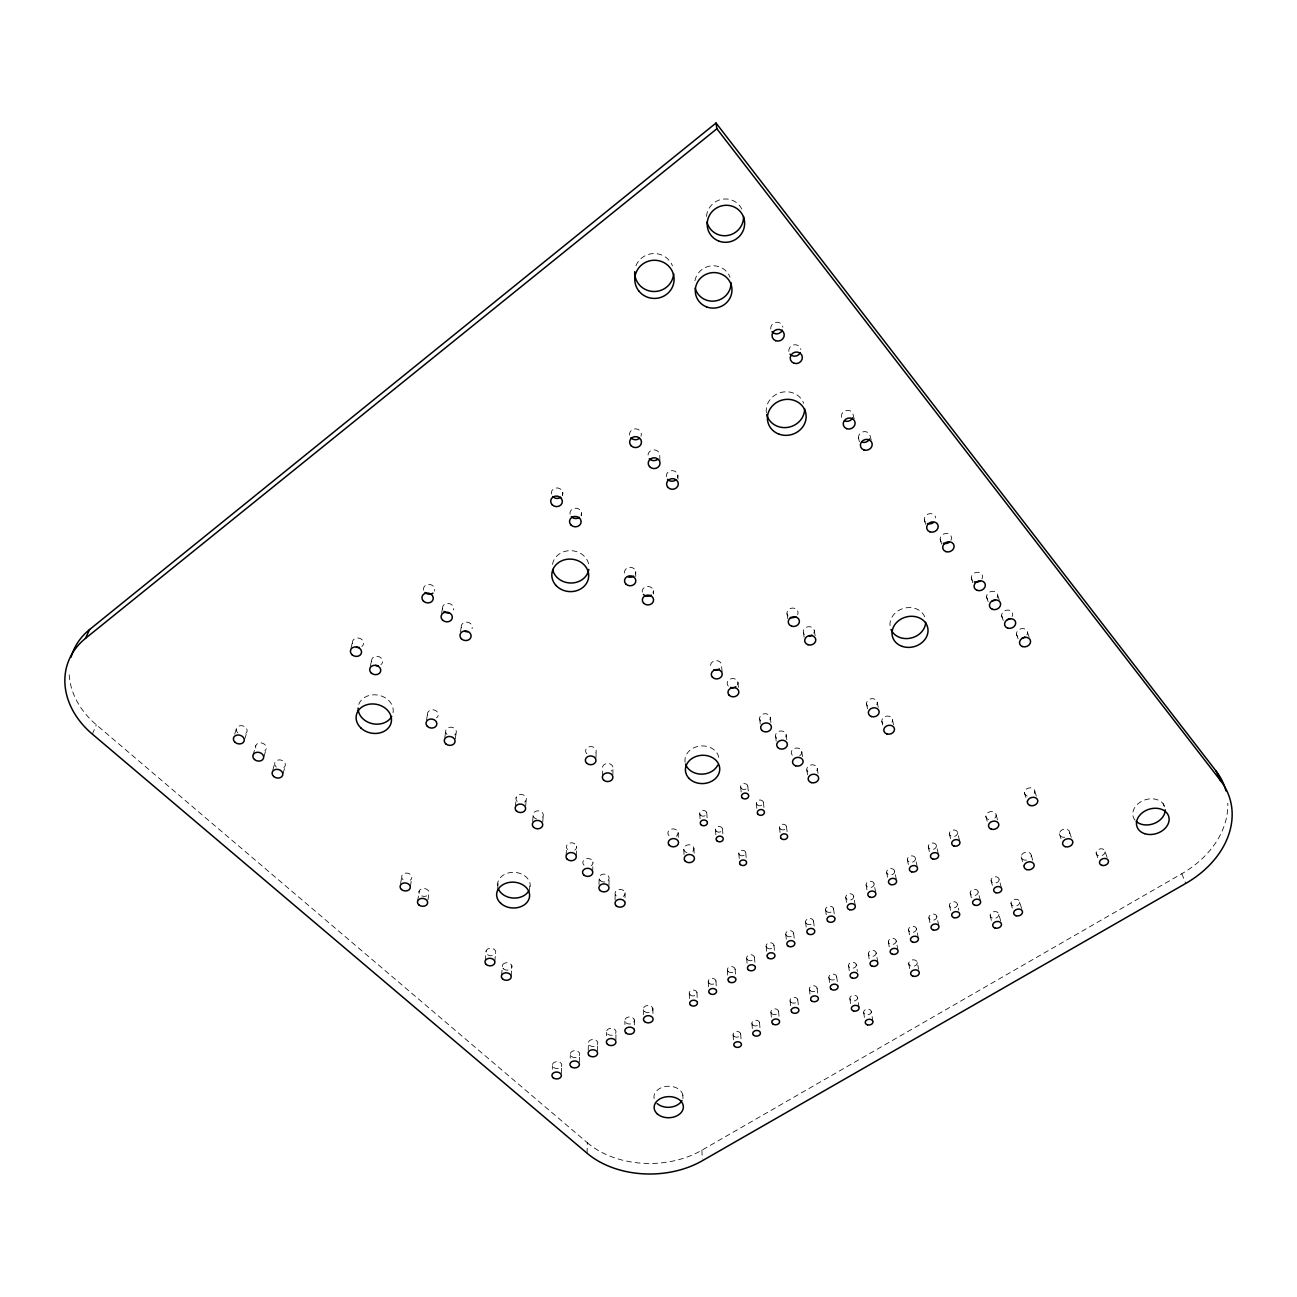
<?xml version="1.0" encoding="UTF-8"?>
<svg xmlns="http://www.w3.org/2000/svg" width="1297" height="1297" viewBox="0 0 1297 1297"><rect width="100%" height="100%" fill="white"/><g stroke="black" fill="none" stroke-linecap="round" stroke-linejoin="round"><path stroke-width="0.75" stroke-dasharray="5 3.75" d="M615.086 899.923L615.118 894.006M615.897 1039.74L615.945 1031.196M612.881 774.633L612.946 767.111M606.526 1035.8L606.558 1032.38M608.99 885.267L609.071 877.404M599.003 884.619L599.101 878.718M597.577 1050.992L597.722 1042.415M602.44 776.06L602.554 768.521A5.269 4.345 0.7 0 1 605.975 763.706A5.269 4.345 0.7 0 1 612.33 765.684A5.269 4.345 0.7 0 1 611.114 771.164M588.222 1050.457L588.384 1043.582M592.697 871.697L592.924 861.921M587.087 1153.228L587.314 1142.722L96.351 724.828A82.278 65.45 19.1 0 1 69.114 671.57M595.972 757.756L596.134 750.266M579.402 1062.13L579.646 1053.537M570.226 1058.141L570.356 1054.704M576.225 855.971L576.565 846.26M561.39 1073.186L561.731 1064.561M566.157 855.372L566.481 847.606M581.251 515.849L581.396 512.542M552.311 1069.166L552.473 1065.712M562.59 495.616L562.785 492.357M542.795 822.006L543.248 814.321M529.435 891.023L529.97 883.144M532.662 821.471L533.067 815.7M525.723 805.696L526.29 798.06M511.131 975.944L511.893 965.843M515.428 806.799L516.222 797.266M501.615 975.247L502.442 965.146M494.838 961.385L495.535 953.327A4.945 3.778 3.9 0 0 489.877 948.269A4.945 3.778 3.9 0 0 487.169 954.397A4.945 3.778 3.9 0 0 495.535 953.327M497.659 888.607L498.372 880.744M485.224 960.737L486.18 950.685M455.344 738.804L456.09 733.227M427.994 899.778L428.821 893.844A5.075 3.956 6.6 0 0 422.871 888.526A5.075 3.956 6.6 0 0 420.26 894.962A5.075 3.956 6.6 0 0 428.821 893.844M444.806 737.49L445.876 730.065M460.467 632.271L461.473 625.219M417.699 900.945L419.142 891.055M410.419 886.402L411.619 878.523M426.535 720.094L427.718 712.718M400.611 883.565L401.875 875.702M441.596 613.497L442.731 606.51M370.261 666.528L371.817 659.33M351.001 648.192L352.687 641.058M283.184 773.369L285.194 765.797M272.775 770.272L274.834 762.717M264.069 756.378L266.193 748.872M253.012 755.13L255.768 745.743M244.711 739.193L246.965 731.735M234.692 734.151L236.443 728.557M92.363 734.134L96.351 724.828M587.314 1142.722A82.911 59.954 -1.3 0 0 701.904 1150.196L1181.81 873.724A92.654 70.913 -17.6 0 0 1227.789 803.281M1163.069 803.605L1164.366 806.766M1181.81 873.724L1185.734 883.435M1105.109 851.756A4.572 3.486 -16 0 1 1098.446 855.68A4.572 3.486 -16 0 1 1098.3 849.567A4.572 3.486 -16 0 1 1105.109 851.756L1107.379 858.192M1027.5 632.563L1029.364 637.832M1096.127 852.923L1098.916 860.981M1016.491 634.087L1019.507 642.874M997.717 595.372L999.468 600.543M1001.641 615.637L1003.975 622.609M1069.668 832.528L1071.581 838.284M986.579 596.928L988.833 603.835M1059.422 833.874L1061.919 841.558M971.323 577.992L973.496 584.817M1034.828 791.381L1036.611 797.055M1024.435 792.759L1027.337 802.227M940.179 539.325L942.189 546.005M1031.31 855.485L1033.044 861.289M924.275 519.594L926.204 526.193M1021.161 856.814L1023.982 866.493M996.145 815.035L997.766 820.774M1019.766 902.096A4.442 3.388 -12.9 0 1 1013.33 905.89A4.442 3.388 -12.9 0 1 1013.006 900.005A4.442 3.388 -12.9 0 1 1019.766 902.096L1022.068 910.299M1010.963 903.231L1013.216 911.434M985.85 816.397L987.422 822.136M999.144 879.447A4.086 3.145 -12.7 0 1 993.259 882.949A4.086 3.145 -12.7 0 1 992.918 877.485A4.086 3.145 -12.7 0 1 999.144 879.447L1001.268 887.261M991.07 880.485L993.129 888.299M998.901 914.417A4.426 3.356 -12.1 0 1 992.529 918.163A4.426 3.356 -12.1 0 1 992.156 912.326A4.426 3.356 -12.1 0 1 998.901 914.417L1000.636 921M871.195 440.056L870.174 436.149A5.95 5.366 -20.3 0 0 862.294 432.047A5.95 5.366 -20.3 0 0 859.522 440.429M990.146 915.536L992.27 923.772M978.197 891.963A4.053 3.113 -11.9 0 1 972.361 895.433A4.053 3.113 -11.9 0 1 971.972 890.034A4.053 3.113 -11.9 0 1 978.197 891.963L980.175 899.81M957.591 832.755A4.15 3.259 -12.3 0 1 951.658 836.387A4.15 3.259 -12.3 0 1 951.204 830.729A4.15 3.259 -12.3 0 1 957.591 832.755L959.504 840.44M854.172 418.818L853.215 414.975A5.982 5.447 -20.5 0 0 846.746 410.387A5.982 5.447 -20.5 0 0 841.429 416.71L842.32 420.552M858.468 437.867L859.425 441.774M970.156 893.001L972.572 902.809M949.372 833.841L951.236 841.526M957.429 904.366A4.037 3.097 -11.1 0 1 951.641 907.819A4.037 3.097 -11.1 0 1 951.204 902.453A4.037 3.097 -11.1 0 1 957.429 904.366L958.823 910.283M936.434 845.725A4.134 3.243 -11.4 0 1 930.549 849.324A4.134 3.243 -11.4 0 1 930.062 843.715A4.134 3.243 -11.4 0 1 936.434 845.725L938.217 853.442M949.436 905.403L951.69 915.26M928.263 846.795L929.998 854.528M936.839 916.671A4.021 3.064 -10.4 0 1 931.116 920.076A4.021 3.064 -10.4 0 1 930.63 914.774A4.021 3.064 -10.4 0 1 936.839 916.671L938.574 924.583M892.482 719.835L894.087 727.179M928.895 917.692L930.581 925.604M915.487 858.565A4.102 3.21 -10.5 0 1 909.651 862.132A4.102 3.21 -10.5 0 1 909.116 856.587A4.102 3.21 -10.5 0 1 915.487 858.565L917.141 866.331M881.847 721.278L882.625 724.958M877.242 702.455L878.393 707.935M907.349 859.635L908.954 867.401M916.444 928.847A3.988 3.048 -9.6 0 1 910.77 932.235A3.988 3.048 -9.6 0 1 910.251 926.982A3.988 3.048 -9.6 0 1 916.444 928.847L918.13 937.131M866.558 703.914L868.017 711.226M917.287 962.569A4.329 3.259 -9.3 0 1 911.126 966.184A4.329 3.259 -9.3 0 1 910.575 960.558A4.329 3.259 -9.3 0 1 917.287 962.569L918.616 969.248M908.532 929.868L910.494 939.806M894.719 871.292A4.086 3.194 -9.7 0 1 888.931 874.827A4.086 3.194 -9.7 0 1 888.364 869.33A4.086 3.194 -9.7 0 1 894.719 871.292L896.243 879.09M908.711 963.655L910.008 970.351M886.629 872.346L888.105 880.16M896.211 940.925A3.972 3.032 -8.9 0 1 890.585 944.297A3.972 3.032 -8.9 0 1 890.034 939.077A3.972 3.032 -8.9 0 1 896.211 940.925L897.783 949.242M888.348 941.946L889.855 950.263M874.129 883.906A4.053 3.161 -8.9 0 1 868.406 887.407A4.053 3.161 -8.9 0 1 867.79 881.96A4.053 3.161 -8.9 0 1 874.129 883.906L875.54 891.736M866.088 884.959L867.109 890.828M876.172 952.906A3.956 2.999 -8.2 0 1 870.595 956.229A3.956 2.999 -8.2 0 1 870.011 951.074A3.956 2.999 -8.2 0 1 876.172 952.906L877.615 961.255M814.289 630.682L815.473 637.735M868.342 953.911L869.736 962.261M853.734 896.405A4.037 3.145 -8.1 0 1 848.06 899.875A4.037 3.145 -8.1 0 1 847.411 894.476A4.037 3.145 -8.1 0 1 853.734 896.405L855.339 906.246M871.292 1011.498A3.859 2.87 -7.5 0 1 865.845 1014.676A3.859 2.87 -7.5 0 1 865.261 1009.747A3.859 2.87 -7.5 0 1 871.292 1011.498L872.946 1021.663M845.741 897.443L846.973 905.322M856.312 964.773A3.923 2.983 -7.5 0 1 850.783 968.081A3.923 2.983 -7.5 0 1 850.151 962.958A3.923 2.983 -7.5 0 1 856.312 964.773L857.366 971.469M863.64 1012.454L864.986 1020.934M803.346 632.206L804.448 639.259M857.544 997.636A3.875 2.902 -7.2 0 1 852.08 1000.846A3.875 2.902 -7.2 0 1 851.464 995.869A3.875 2.902 -7.2 0 1 857.544 997.636L859.117 1007.769M848.514 965.762L849.794 974.144M817.256 768.456L818.099 774.098M849.843 998.609L851.108 1007.056M833.517 908.792L834.976 918.681M787.003 613.692L788.025 620.679M836.614 976.544L838.057 986.628M806.815 769.867L807.626 775.509M825.557 909.829L826.692 917.741M801.789 751.676L802.584 757.286M828.864 977.533L829.788 984.261M813.495 921.065L814.548 929.009M786.144 734.702L787.101 742.111M817.078 988.201L818.164 996.631M805.567 922.086L806.572 930.03M809.377 989.189L810.203 995.934M775.59 736.129L776.255 741.689M786.468 826.594L787.636 836.208M770.288 717.5L770.937 723.013M793.634 933.24L794.802 943.211M779.465 827.535L780.356 835.219M797.736 999.776L798.709 1008.223M785.755 934.262L786.647 942.222M759.669 718.943L760.48 726.304M790.051 1000.749L791.17 1010.898M763.398 802.438L764.419 811.971M773.952 945.302L774.779 953.311M778.54 1011.238L779.221 1018.032M756.346 803.378L756.913 809.101M766.122 946.307L767.094 956.311M770.904 1012.195L771.893 1022.393M737.944 682.417L738.642 689.647M747.785 786.079L748.693 795.547M740.684 787.036L741.203 792.71M745.726 852.583L746.602 862.294M754.449 957.251L755.34 967.303M759.507 1022.603L760.269 1031.115M738.804 853.491L739.614 863.218M746.65 958.256L747.315 966.297M751.92 1023.56L752.633 1032.072M722.056 671.7L721.472 664.534A5.464 4.653 -4.8 0 0 713.95 661.016A5.464 4.653 -4.8 0 0 711.761 668.231M740.652 1033.871L741.3 1042.415M735.107 969.102L735.869 979.186M722.494 828.88L723.061 836.581M733.081 1034.811L733.567 1041.653M727.341 970.107L728.055 980.175M715.522 829.804L716.171 839.451M706.784 812.83L707.384 822.411M715.944 980.856L716.56 990.973M699.748 813.77L700.088 819.526M708.227 981.845L708.697 990.276M677.828 475.091L678.039 479.112M693.895 848.189L694.3 855.955M696.943 992.497L697.429 1002.646M701.904 1150.196L702.309 1158.951M683.795 849.519L684.151 857.301M689.258 993.486L689.55 1000.246M678.104 832.366L678.428 840.099M659.914 460.354L659.687 454.404A5.869 5.383 -1.6 0 0 652.991 449.929A5.869 5.383 -1.6 0 0 648.095 456.106M682.838 1095.041L682.968 1098.51M653.315 590.589L653.396 594.042M652.877 1008.466L653.04 1016.961M643.393 1009.666L643.507 1018.177M635.692 571.474L635.773 578.3M634.33 1019.88L634.395 1030.11M625.024 892.709L625.041 902.566M624.895 1021.079L624.895 1024.484M654.126 1098.591A14.526 10.538 -1.7 0 1 668.847 1086.237A14.526 10.538 -1.7 0 1 682.692 1098.721M1135.037 820.223A16.569 12.662 -18 0 1 1143.743 800.33A16.569 12.662 -18 0 1 1165.111 808.161M358.799 704.352A17.672 14.559 11.3 0 1 379.535 695.435A17.672 14.559 11.3 0 1 393.007 712.945M497.578 885.738A16.375 12.873 3.6 0 1 513.888 872.33A16.375 12.873 3.6 0 1 530.214 886.516M552.522 564.406A18.32 16.18 4.3 0 1 570.291 550.641A18.32 16.18 4.3 0 1 588.708 564.325M685.124 762.409A17.072 14.089 -3.5 0 1 699.634 746.115A17.072 14.089 -3.5 0 1 718.911 757.821M766.365 412.624A19.325 17.801 -16 0 1 781.28 392.391A19.325 17.801 -16 0 1 803.686 403.367M890.034 625.657A18.045 15.305 -15.2 0 1 904.139 608.228A18.045 15.305 -15.2 0 1 924.712 616.788M706.508 216.486A18.709 18.239 -33.9 0 1 741.803 209.093M694.933 280.768A18.239 17.607 -17.1 0 1 730 277.25M635.968 265.82A19.487 18.969 -2.6 0 1 672.446 265.869M1064.707 837.262A5.204 4.021 -15.5 0 1 1059.681 832.447A5.204 4.021 -15.5 0 1 1067.723 829.658A5.204 4.021 -15.5 0 1 1067.236 836.37M1027.224 796.034A5.269 4.15 -15.4 0 1 1025.019 790.57A5.269 4.15 -15.4 0 1 1032.055 788.106A5.269 4.15 -15.4 0 1 1034.228 793.569M1026.446 860.138A5.139 3.972 -14 0 1 1021.404 855.404A5.139 3.972 -14 0 1 1029.332 852.664A5.139 3.972 -14 0 1 1028.959 859.263M988.671 819.623A5.204 4.102 -13.7 0 1 986.887 813.592A5.204 4.102 -13.7 0 1 994.767 812.554A5.204 4.102 -13.7 0 1 993.81 818.942M616.188 895.87A5.026 3.956 -0.1 0 1 616.886 890.293A5.026 3.956 -0.1 0 1 623.954 890.844A5.026 3.956 -0.1 0 1 623.257 896.405M567.616 849.535A5.123 4.102 1.8 0 1 568.216 843.763A5.123 4.102 1.8 0 1 575.43 844.315A5.123 4.102 1.8 0 1 574.83 850.086M584.007 865.164A5.091 4.053 1.1 0 1 584.639 859.457A5.091 4.053 1.1 0 1 591.805 860.008A5.091 4.053 1.1 0 1 591.173 865.715M237.935 732.983A5.496 4.394 15.3 0 1 237.805 726.677A5.496 4.394 15.3 0 1 245.49 727.309A5.496 4.394 15.3 0 1 245.603 733.616M447.027 734.475A5.383 4.442 7.9 0 1 447.368 728.184A5.383 4.442 7.9 0 1 454.955 728.801A5.383 4.442 7.9 0 1 454.599 735.091M371.753 661.746A5.561 4.653 12.5 0 1 374.898 656.558A5.561 4.653 12.5 0 1 381.707 658.698A5.561 4.653 12.5 0 1 380.913 664.631M276.245 767.03A5.399 4.313 13.4 0 1 276.212 760.869A5.399 4.313 13.4 0 1 283.784 761.485A5.399 4.313 13.4 0 1 283.816 767.629M352.638 643.507A5.61 4.702 13.7 0 1 355.783 638.237A5.61 4.702 13.7 0 1 362.657 640.41A5.61 4.702 13.7 0 1 361.879 646.425M403.027 879.658A5.107 3.988 7.3 0 1 403.27 874A5.107 3.988 7.3 0 1 410.468 874.551A5.107 3.988 7.3 0 1 410.225 880.209M427.605 715.052A5.431 4.491 9 0 1 430.799 710.043A5.431 4.491 9 0 1 437.429 712.102A5.431 4.491 9 0 1 436.538 717.825M536.455 818.942A5.188 4.199 3.3 0 1 533.634 812.879A5.188 4.199 3.3 0 1 541.433 811.825A5.188 4.199 3.3 0 1 541.546 818.261M517.227 801.449A5.22 4.248 4.1 0 1 517.73 795.466A5.22 4.248 4.1 0 1 525.09 796.05A5.22 4.248 4.1 0 1 524.588 802.032M255.801 748.029A5.447 4.345 14.3 0 1 258.654 743.132A5.447 4.345 14.3 0 1 265.366 745.143A5.447 4.345 14.3 0 1 264.831 750.736M807.804 771.893A5.269 4.296 -8.2 0 1 808.258 766.332A5.269 4.296 -8.2 0 1 814.97 765.425A5.269 4.296 -8.2 0 1 816.834 770.677M792.305 755.162A5.301 4.361 -7.7 0 1 793.407 749.001A5.301 4.361 -7.7 0 1 800.8 749.617A5.301 4.361 -7.7 0 1 799.665 755.778M760.707 721.067A5.35 4.475 -6.7 0 1 761.063 715.279A5.35 4.475 -6.7 0 1 767.889 714.355A5.35 4.475 -6.7 0 1 769.883 719.803M776.595 738.22A5.318 4.426 -7.2 0 1 777 732.513A5.318 4.426 -7.2 0 1 783.777 731.589A5.318 4.426 -7.2 0 1 785.739 736.988M423.633 590.103A5.674 4.896 12.1 0 1 429.372 584.396A5.674 4.896 12.1 0 1 434.527 591.075M642.242 592.145A5.61 4.912 -1 0 1 648.37 586.471A5.61 4.912 -1 0 1 653.007 593.118M570.048 514.196A5.772 5.188 4.9 0 1 576.208 508.197A5.772 5.188 4.9 0 1 581.137 515.217M461.327 627.683A5.577 4.783 9.2 0 1 467.05 622.122A5.577 4.783 9.2 0 1 472.059 628.623M686.956 852.68A5.107 4.086 -2.7 0 1 685.043 846.195A5.107 4.086 -2.7 0 1 693.344 846.844A5.107 4.086 -2.7 0 1 689.582 852.875M551.371 494.027A5.82 5.253 6.8 0 1 557.532 487.948A5.82 5.253 6.8 0 1 562.541 495.065M586.844 753.768A5.301 4.394 1.5 0 1 586.86 748.11A5.301 4.394 1.5 0 1 593.572 747.202A5.301 4.394 1.5 0 1 595.89 752.536M624.554 573.063A5.642 4.977 0.2 0 1 630.699 567.308A5.642 4.977 0.2 0 1 635.4 574.036M669.009 835.673A5.139 4.134 -2.1 0 1 669.836 829.853A5.139 4.134 -2.1 0 1 677.05 830.42A5.139 4.134 -2.1 0 1 676.223 836.241M728.282 686.064A5.431 4.604 -5.5 0 1 728.59 680.147A5.431 4.604 -5.5 0 1 735.496 679.19A5.431 4.604 -5.5 0 1 737.571 684.784M442.601 609.023A5.626 4.848 10.6 0 1 448.34 603.397A5.626 4.848 10.6 0 1 453.415 609.979M1017.351 636.324A5.61 4.637 -19.2 0 1 1018.275 630.212A5.61 4.637 -19.2 0 1 1025.36 629.223A5.61 4.637 -19.2 0 1 1026.884 634.995M1002.516 617.907A5.642 4.702 -19.3 0 1 1003.408 611.714A5.642 4.702 -19.3 0 1 1010.525 610.725A5.642 4.702 -19.3 0 1 1012.098 616.561M972.231 580.326A5.707 4.831 -19.5 0 1 973.074 573.955A5.707 4.831 -19.5 0 1 980.289 572.95A5.707 4.831 -19.5 0 1 981.926 578.948M987.471 599.23A5.674 4.766 -19.4 0 1 988.346 592.956A5.674 4.766 -19.4 0 1 995.512 591.967A5.674 4.766 -19.4 0 1 997.117 597.885M629.629 435.16A5.901 5.464 0.4 0 1 636.065 428.853A5.901 5.464 0.4 0 1 640.977 436.246M788.819 351.406A6.096 5.691 -21 0 1 794.153 344.807A6.096 5.691 -21 0 1 800.849 349.606M666.318 476.777A5.82 5.301 -3.2 0 1 672.721 470.649A5.82 5.301 -3.2 0 1 677.488 477.831M882.787 723.386A5.366 4.426 -12 0 1 883.403 717.63A5.366 4.426 -12 0 1 890.245 716.69A5.366 4.426 -12 0 1 891.996 722.137M770.775 329A6.145 5.788 -21.3 0 1 776.109 322.305A6.145 5.788 -21.3 0 1 782.869 327.168M788.057 615.962A5.561 4.815 -9.7 0 1 788.495 609.752A5.561 4.815 -9.7 0 1 795.596 608.763A5.561 4.815 -9.7 0 1 797.606 614.632M867.515 706.054A5.399 4.491 -11.7 0 1 868.098 700.234A5.399 4.491 -11.7 0 1 874.972 699.294A5.399 4.491 -11.7 0 1 876.772 704.79M941.119 541.708A5.772 4.977 -19.7 0 1 941.914 535.191A5.772 4.977 -19.7 0 1 949.209 534.153A5.772 4.977 -19.7 0 1 950.944 540.314M925.247 522.01A5.804 5.058 -19.8 0 1 928.117 514.066A5.804 5.058 -19.8 0 1 935.704 517.957M804.367 634.46A5.528 4.75 -10.2 0 1 804.837 628.332A5.528 4.75 -10.2 0 1 811.89 627.343A5.528 4.75 -10.2 0 1 813.851 633.147M700.461 815.132A3.551 2.87 -3.4 0 0 706.557 814.321A3.551 2.87 -3.4 0 0 702.779 810.463A3.551 2.87 -3.4 0 0 700.461 815.132M716.22 831.15A3.534 2.837 -3.9 0 0 722.267 830.339A3.534 2.837 -3.9 0 0 718.538 826.546A3.534 2.837 -3.9 0 0 716.22 831.15M741.381 788.414A3.583 2.934 -5.2 0 0 747.542 787.587A3.583 2.934 -5.2 0 0 743.781 783.647A3.583 2.934 -5.2 0 0 741.381 788.414M757.026 804.74A3.567 2.886 -5.7 0 0 763.139 803.929A3.567 2.886 -5.7 0 0 759.442 800.038A3.567 2.886 -5.7 0 0 757.026 804.74M690.036 994.864A3.875 2.934 -2.5 0 0 696.7 994.021A3.875 2.934 -2.5 0 0 692.549 990.097A3.875 2.934 -2.5 0 0 690.036 994.864M709.005 983.223A3.891 2.967 -3.1 0 0 715.685 982.38A3.891 2.967 -3.1 0 0 711.55 978.424A3.891 2.967 -3.1 0 0 709.005 983.223M728.12 971.502A3.923 2.983 -3.8 0 0 734.848 970.642A3.923 2.983 -3.8 0 0 730.73 966.654A3.923 2.983 -3.8 0 0 728.12 971.502M747.412 959.667A3.94 3.016 -4.4 0 0 754.157 958.807A3.94 3.016 -4.4 0 0 750.055 954.77A3.94 3.016 -4.4 0 0 747.412 959.667M766.867 947.734A3.956 3.032 -5.1 0 0 773.661 946.875A3.956 3.032 -5.1 0 0 769.575 942.806A3.956 3.032 -5.1 0 0 766.867 947.734M786.501 935.688A3.972 3.064 -5.8 0 0 793.326 934.829A3.972 3.064 -5.8 0 0 789.257 930.711A3.972 3.064 -5.8 0 0 786.501 935.688M806.312 923.545A3.988 3.08 -6.5 0 0 813.17 922.67A3.988 3.08 -6.5 0 0 809.101 918.519A3.988 3.08 -6.5 0 0 806.312 923.545M826.302 911.288A4.021 3.113 -7.3 0 0 833.193 910.397A4.021 3.113 -7.3 0 0 829.14 906.214A4.021 3.113 -7.3 0 0 826.302 911.288M829.561 978.927A3.907 2.951 -6.8 0 0 836.289 978.068A3.907 2.951 -6.8 0 0 832.35 974.112A3.907 2.951 -6.8 0 0 829.561 978.927M810.09 990.568A3.891 2.934 -6.1 0 0 816.77 989.724A3.891 2.934 -6.1 0 0 812.814 985.785A3.891 2.934 -6.1 0 0 810.09 990.568M790.781 1002.111A3.875 2.902 -5.5 0 0 797.428 1001.268A3.875 2.902 -5.5 0 0 793.456 997.377A3.875 2.902 -5.5 0 0 790.781 1002.111M771.634 1013.557A3.859 2.886 -4.9 0 0 778.249 1012.73A3.859 2.886 -4.9 0 0 774.277 1008.871A3.859 2.886 -4.9 0 0 771.634 1013.557M752.649 1024.906A3.826 2.853 -4.3 0 0 759.231 1024.079A3.826 2.853 -4.3 0 0 755.243 1020.253A3.826 2.853 -4.3 0 0 752.649 1024.906M733.843 1036.157A3.81 2.837 -3.7 0 0 740.392 1035.33A3.81 2.837 -3.7 0 0 736.388 1031.537A3.81 2.837 -3.7 0 0 733.843 1036.157M571.377 1056.325A4.718 3.486 0.9 0 0 579.435 1055.32A4.718 3.486 0.9 0 0 574.166 1050.683A4.718 3.486 0.9 0 0 571.377 1056.325M644.398 1011.368A4.799 3.615 -1.2 0 0 652.602 1010.331A4.799 3.615 -1.2 0 0 647.398 1005.499A4.799 3.615 -1.2 0 0 644.398 1011.368M553.511 1067.334A4.702 3.453 1.3 0 0 561.536 1066.345A4.702 3.453 1.3 0 0 556.251 1061.724A4.702 3.453 1.3 0 0 553.511 1067.334M625.9 1022.749A4.783 3.583 -0.6 0 0 634.087 1021.728A4.783 3.583 -0.6 0 0 628.85 1016.945A4.783 3.583 -0.6 0 0 625.9 1022.749M607.58 1034.033A4.766 3.551 -0.1 0 0 615.718 1033.012A4.766 3.551 -0.1 0 0 610.465 1028.278A4.766 3.551 -0.1 0 0 607.58 1034.033M589.405 1045.236A4.75 3.518 0.4 0 0 597.495 1044.215A4.75 3.518 0.4 0 0 592.243 1039.529A4.75 3.518 0.4 0 0 589.405 1045.236M600.187 880.598A5.058 4.004 0.5 0 0 608.828 879.463A5.058 4.004 0.5 0 0 603.251 874.113A5.058 4.004 0.5 0 0 600.187 880.598M503.398 968.827A4.912 3.729 3.3 0 0 511.731 967.757A4.912 3.729 3.3 0 0 506.122 962.763A4.912 3.729 3.3 0 0 503.398 968.827M780.129 828.864A3.534 2.837 -6.4 0 0 786.193 828.07A3.534 2.837 -6.4 0 0 782.561 824.26A3.534 2.837 -6.4 0 0 780.129 828.864M739.485 854.804A3.502 2.789 -4.7 0 0 745.483 854.026A3.502 2.789 -4.7 0 0 741.819 850.281A3.502 2.789 -4.7 0 0 739.485 854.804"/><path stroke-width="1.5" d="M1216.229 771.245L1220.542 780.599A93.319 71.157 -17.5 0 1 1185.734 883.435L702.39 1160.702A83.446 60.084 -1.3 0 1 587.087 1153.228L92.363 734.134A82.911 65.742 18.9 0 1 85.456 638.4L89.623 629.515L716.025 123.02L1216.229 771.245A92.654 70.913 -17.6 0 1 1225.973 790.894M85.456 638.4L716.868 128.776L716.025 123.02M716.868 128.776L1220.542 780.599M71.059 657.239A82.278 65.45 19.1 0 1 89.623 629.515M681.963 1100.472A14.526 10.538 -1.7 0 1 657.141 1103.536M1165.257 809.798A16.569 12.662 -18 0 1 1154.298 823.433A16.569 12.662 -18 0 1 1136.204 821.439M391.71 716.463A17.672 14.559 11.3 0 1 371.85 723.548A17.672 14.559 11.3 0 1 358.102 708.097M528.56 891.282A16.375 12.873 3.6 0 1 512.818 898.027A16.375 12.873 3.6 0 1 498.405 888.996M588.806 569.415A18.32 16.18 4.3 0 1 571.069 583.018A18.32 16.18 4.3 0 1 552.668 569.496M717.792 765.084A17.072 14.089 -3.5 0 1 701.012 774.147A17.072 14.089 -3.5 0 1 685.578 764.16M804.643 408.798A19.325 17.801 -16 0 1 787.636 427.394A19.325 17.801 -16 0 1 766.705 414.408M925.701 622.268A18.045 15.305 -15.2 0 1 910.624 638.14A18.045 15.305 -15.2 0 1 891.007 629.515M743.586 216.486A18.709 18.239 -33.9 0 1 706.995 222.144M731.022 282.6A18.239 17.607 -17.1 0 1 695.192 288.08M673.646 273.635A19.487 18.969 -2.6 0 1 653.121 291.485A19.487 18.969 -2.6 0 1 634.719 271.657M378.4 665.62A5.561 4.653 12.5 0 1 375.563 665.377M359.366 647.446A5.61 4.702 13.7 0 1 356.497 647.187M432.971 593.134A5.674 4.896 12.1 0 1 424.994 592.437M651.289 595.177A5.61 4.912 -1 0 1 643.425 594.464M579.435 517.39A5.772 5.188 4.9 0 1 571.312 516.644M467.925 631.655A5.577 4.783 9.2 0 1 465.056 631.412M560.839 497.27A5.82 5.253 6.8 0 1 552.668 496.508M633.682 576.127A5.642 4.977 0.2 0 1 628.137 576.922M735.869 686.713A5.431 4.604 -5.5 0 1 730.503 687.459M719.397 668.879A5.464 4.653 -4.8 0 1 713.999 669.641M449.281 613.043A5.626 4.848 10.6 0 1 443.947 611.325M1024.954 636.989A5.61 4.637 -19.2 0 1 1022.231 637.994M1010.168 618.588A5.642 4.702 -19.3 0 1 1007.429 619.609M979.997 581.024A5.707 4.831 -19.5 0 1 974.404 581.818M995.172 599.927A5.674 4.766 -19.4 0 1 992.432 600.965M639.178 438.532A5.901 5.464 0.4 0 1 630.877 437.738M869.655 438.953A5.95 5.366 -20.3 0 1 861.857 442.082M800.362 352.557A6.096 5.691 -21 0 1 789.97 354.113M675.688 480.052A5.82 5.301 -3.2 0 1 667.517 479.274M782.415 330.168A6.145 5.788 -21.3 0 1 771.942 331.756M795.807 616.659A5.561 4.815 -9.7 0 1 790.311 617.421M852.696 417.812A5.982 5.447 -20.5 0 1 844.866 420.99M948.999 542.438A5.772 4.977 -19.7 0 1 943.341 543.248M933.192 522.756A5.804 5.058 -19.8 0 1 927.485 523.566M812.068 635.141A5.528 4.75 -10.2 0 1 809.409 636.146M657.563 459.43A5.869 5.383 -1.6 0 1 649.327 458.652M657.287 1113.896A14.624 10.554 -1.7 0 0 682.335 1110.881A14.624 10.554 -1.7 0 0 666.642 1096.759A14.624 10.554 -1.7 0 0 657.287 1113.896M1144.619 833.663A16.683 12.711 -17.9 0 0 1169.148 819.299A16.683 12.711 -17.9 0 0 1144.635 811.192A16.683 12.711 -17.9 0 0 1144.619 833.663M360.923 727.99A17.801 14.624 11.2 0 0 390.754 723.985A17.801 14.624 11.2 0 0 369.71 704.125A17.801 14.624 11.2 0 0 360.923 727.99M500.674 903.231A16.488 12.905 3.6 0 0 528.706 899.648A16.488 12.905 3.6 0 0 509.98 882.3A16.488 12.905 3.6 0 0 500.674 903.231M556.105 585.563A18.466 16.261 4.2 0 0 587.59 581.202A18.466 16.261 4.2 0 0 567.048 559.283A18.466 16.261 4.2 0 0 556.105 585.563M688.983 778.346A17.185 14.154 -3.5 0 0 718.473 774.471A17.185 14.154 -3.5 0 0 700.267 755.438A17.185 14.154 -3.5 0 0 688.983 778.346M778.962 434.138A19.487 17.899 -15.7 0 0 806.037 414.618A19.487 17.899 -15.7 0 0 775.347 403.286A19.487 17.899 -15.7 0 0 778.962 434.138M902.161 646.376A18.19 15.369 -15 0 0 927.987 629.434A18.19 15.369 -15 0 0 899.94 619.723A18.19 15.369 -15 0 0 902.161 646.376M701.012 824.714A3.583 2.886 -3.3 0 0 707.157 823.903A3.583 2.886 -3.3 0 0 703.347 820.028A3.583 2.886 -3.3 0 0 701.012 824.714M716.884 840.78A3.551 2.853 -3.9 0 0 722.98 839.986A3.551 2.853 -3.9 0 0 719.219 836.16A3.551 2.853 -3.9 0 0 716.884 840.78M742.241 797.882A3.615 2.934 -5.1 0 0 748.434 797.055A3.615 2.934 -5.1 0 0 744.673 793.115A3.615 2.934 -5.1 0 0 742.241 797.882M757.999 814.273A3.583 2.902 -5.7 0 0 764.16 813.462A3.583 2.902 -5.7 0 0 760.431 809.571A3.583 2.902 -5.7 0 0 757.999 814.273M690.49 1005.013A3.907 2.951 -2.5 0 0 697.186 1004.17A3.907 2.951 -2.5 0 0 693.02 1000.23A3.907 2.951 -2.5 0 0 690.49 1005.013M709.572 993.356A3.923 2.967 -3.1 0 0 716.301 992.497A3.923 2.967 -3.1 0 0 712.15 988.525A3.923 2.967 -3.1 0 0 709.572 993.356M728.833 981.586A3.94 2.999 -3.8 0 0 735.594 980.727A3.94 2.999 -3.8 0 0 731.443 976.722A3.94 2.999 -3.8 0 0 728.833 981.586M748.256 969.718A3.956 3.016 -4.4 0 0 755.049 968.859A3.956 3.016 -4.4 0 0 750.931 964.806A3.956 3.016 -4.4 0 0 748.256 969.718M767.856 957.753A3.988 3.048 -5.1 0 0 774.682 956.878A3.988 3.048 -5.1 0 0 770.564 952.792A3.988 3.048 -5.1 0 0 767.856 957.753M787.619 945.675A4.004 3.064 -5.8 0 0 794.494 944.8A4.004 3.064 -5.8 0 0 790.392 940.665A4.004 3.064 -5.8 0 0 787.619 945.675M807.577 933.483A4.021 3.097 -6.5 0 0 814.484 932.592A4.021 3.097 -6.5 0 0 810.398 928.441A4.021 3.097 -6.5 0 0 807.577 933.483M827.697 921.178A4.037 3.129 -7.2 0 0 834.652 920.286A4.037 3.129 -7.2 0 0 830.566 916.087A4.037 3.129 -7.2 0 0 827.697 921.178M849.632 909.732A4.069 3.145 -8 0 0 855.339 906.246A4.069 3.145 -8 0 0 848.968 904.317A4.069 3.145 -8 0 0 849.632 909.732M870.125 897.216A4.086 3.178 -8.8 0 0 875.897 893.698A4.086 3.178 -8.8 0 0 869.509 891.752A4.086 3.178 -8.8 0 0 870.125 897.216M890.796 884.586A4.102 3.194 -9.6 0 0 896.632 881.052A4.102 3.194 -9.6 0 0 890.228 879.074A4.102 3.194 -9.6 0 0 890.796 884.586M911.678 871.86A4.134 3.226 -10.4 0 0 917.546 868.277A4.134 3.226 -10.4 0 0 911.143 866.283A4.134 3.226 -10.4 0 0 911.678 871.86M932.738 858.987A4.15 3.259 -11.3 0 0 938.671 855.388A4.15 3.259 -11.3 0 0 932.251 853.377A4.15 3.259 -11.3 0 0 932.738 858.987M953.992 846.017A4.183 3.275 -12.2 0 0 959.975 842.369A4.183 3.275 -12.2 0 0 953.554 840.343A4.183 3.275 -12.2 0 0 953.992 846.017M995.853 892.725A4.118 3.145 -12.6 0 0 1001.787 889.207A4.118 3.145 -12.6 0 0 995.512 887.261A4.118 3.145 -12.6 0 0 995.853 892.725M974.793 905.257A4.086 3.129 -11.8 0 0 980.678 901.772A4.086 3.129 -11.8 0 0 974.404 899.842A4.086 3.129 -11.8 0 0 974.793 905.257M953.927 917.676A4.069 3.097 -11.1 0 0 959.748 914.223A4.069 3.097 -11.1 0 0 953.49 912.31A4.069 3.097 -11.1 0 0 953.927 917.676M933.24 929.981A4.037 3.08 -10.3 0 0 939.012 926.561A4.037 3.08 -10.3 0 0 932.77 924.664A4.037 3.08 -10.3 0 0 933.24 929.981M912.748 942.189A4.021 3.064 -9.6 0 0 918.454 938.785A4.021 3.064 -9.6 0 0 912.229 936.904A4.021 3.064 -9.6 0 0 912.748 942.189M892.417 954.268A4.004 3.032 -8.8 0 0 898.091 950.912A4.004 3.032 -8.8 0 0 891.866 949.047A4.004 3.032 -8.8 0 0 892.417 954.268M872.281 966.249A3.972 3.016 -8.1 0 0 877.907 962.925A3.972 3.016 -8.1 0 0 871.681 961.077A3.972 3.016 -8.1 0 0 872.281 966.249M852.324 978.133A3.956 2.983 -7.4 0 0 857.884 974.825A3.956 2.983 -7.4 0 0 851.691 973.009A3.956 2.983 -7.4 0 0 852.324 978.133M830.955 989.011A3.94 2.967 -6.8 0 0 837.716 988.152A3.94 2.967 -6.8 0 0 833.76 984.18A3.94 2.967 -6.8 0 0 830.955 989.011M811.355 1000.684A3.907 2.934 -6.1 0 0 818.067 999.841A3.907 2.934 -6.1 0 0 814.094 995.901A3.907 2.934 -6.1 0 0 811.355 1000.684M791.9 1012.26A3.891 2.918 -5.5 0 0 798.595 1011.433A3.891 2.918 -5.5 0 0 794.607 1007.526A3.891 2.918 -5.5 0 0 791.9 1012.26M772.623 1023.738A3.875 2.886 -4.9 0 0 779.286 1022.911A3.875 2.886 -4.9 0 0 775.282 1019.037A3.875 2.886 -4.9 0 0 772.623 1023.738M753.508 1035.119A3.859 2.87 -4.3 0 0 760.139 1034.293A3.859 2.87 -4.3 0 0 756.119 1030.466A3.859 2.87 -4.3 0 0 753.508 1035.119M734.572 1046.403A3.842 2.837 -3.7 0 0 741.154 1045.577A3.842 2.837 -3.7 0 0 737.134 1041.783A3.842 2.837 -3.7 0 0 734.572 1046.403M718.684 241.031A18.855 18.369 -32 0 0 744.494 221.025A18.855 18.369 -32 0 0 714.582 209.32A18.855 18.369 -32 0 0 718.684 241.031M706.589 306.903A18.401 17.72 -16.4 0 0 731.816 287.675A18.401 17.72 -16.4 0 0 702.455 276.472A18.401 17.72 -16.4 0 0 706.589 306.903M639.064 291.274A19.666 19.098 -2.6 0 0 672.738 286.297A19.666 19.098 -2.6 0 0 651.532 260.47A19.666 19.098 -2.6 0 0 639.064 291.274M571.037 1066.653A4.75 3.486 0.8 0 0 579.143 1065.648A4.75 3.486 0.8 0 0 573.841 1060.995A4.75 3.486 0.8 0 0 571.037 1066.653M644.528 1021.566A4.831 3.615 -1.2 0 0 652.796 1020.528A4.831 3.615 -1.2 0 0 647.543 1015.697A4.831 3.615 -1.2 0 0 644.528 1021.566M553.057 1077.694A4.734 3.453 1.3 0 0 561.115 1076.688A4.734 3.453 1.3 0 0 555.797 1072.068A4.734 3.453 1.3 0 0 553.057 1077.694M625.916 1032.979A4.815 3.583 -0.6 0 0 634.152 1031.958A4.815 3.583 -0.6 0 0 628.883 1027.159A4.815 3.583 -0.6 0 0 625.916 1032.979M607.466 1044.312A4.799 3.551 -0.1 0 0 615.653 1043.291A4.799 3.551 -0.1 0 0 610.384 1038.54A4.799 3.551 -0.1 0 0 607.466 1044.312M589.178 1055.531A4.766 3.518 0.4 0 0 597.317 1054.51A4.766 3.518 0.4 0 0 592.032 1049.808A4.766 3.518 0.4 0 0 589.178 1055.531M867.466 1024.857A3.875 2.87 -7.5 0 0 872.946 1021.663A3.875 2.87 -7.5 0 0 866.882 1019.912A3.875 2.87 -7.5 0 0 867.466 1024.857M853.621 1010.995A3.907 2.902 -7.2 0 0 859.117 1007.769A3.907 2.902 -7.2 0 0 852.988 1006.002A3.907 2.902 -7.2 0 0 853.621 1010.995M995.091 928.052A4.458 3.372 -12.1 0 0 1001.495 924.291A4.458 3.372 -12.1 0 0 994.702 922.199A4.458 3.372 -12.1 0 0 995.091 928.052M913.088 976.236A4.345 3.275 -9.2 0 0 919.281 972.588A4.345 3.275 -9.2 0 0 912.537 970.594A4.345 3.275 -9.2 0 0 913.088 976.236M1016.037 915.747A4.475 3.388 -12.8 0 0 1022.522 911.937A4.475 3.388 -12.8 0 0 1015.713 909.829A4.475 3.388 -12.8 0 0 1016.037 915.747M1101.802 865.358A4.604 3.486 -15.9 0 0 1108.513 861.419A4.604 3.486 -15.9 0 0 1101.672 859.23A4.604 3.486 -15.9 0 0 1101.802 865.358M1065.242 846.665A5.237 4.037 -15.4 0 0 1072.862 842.126A5.237 4.037 -15.4 0 0 1064.983 839.613A5.237 4.037 -15.4 0 0 1065.242 846.665M1030.126 805.502A5.318 4.167 -15.3 0 0 1037.811 800.833A5.318 4.167 -15.3 0 0 1029.786 798.239A5.318 4.167 -15.3 0 0 1030.126 805.502M1026.705 869.622A5.172 3.972 -13.9 0 0 1034.195 865.164A5.172 3.972 -13.9 0 0 1026.365 862.7A5.172 3.972 -13.9 0 0 1026.705 869.622M991.281 829.172A5.253 4.118 -13.6 0 0 998.836 824.584A5.253 4.118 -13.6 0 0 990.827 822.022A5.253 4.118 -13.6 0 0 991.281 829.172M616.124 905.728A5.058 3.972 -0.2 0 0 624.781 904.609A5.058 3.972 -0.2 0 0 619.22 899.307A5.058 3.972 -0.2 0 0 616.124 905.728M600.025 890.423A5.091 4.021 0.5 0 0 608.715 889.288A5.091 4.021 0.5 0 0 603.105 883.922A5.091 4.021 0.5 0 0 600.025 890.423M567.211 859.246A5.156 4.118 1.8 0 0 575.998 858.095A5.156 4.118 1.8 0 0 570.242 852.583A5.156 4.118 1.8 0 0 567.211 859.246M583.715 874.924A5.123 4.053 1.1 0 0 592.47 873.789A5.123 4.053 1.1 0 0 586.763 868.342A5.123 4.053 1.1 0 0 583.715 874.924M235.033 742.306A5.545 4.41 15.2 0 0 244.144 741.057A5.545 4.41 15.2 0 0 237.351 735.01A5.545 4.41 15.2 0 0 235.033 742.306M445.682 743.765A5.431 4.458 7.8 0 0 454.842 742.516A5.431 4.458 7.8 0 0 448.551 736.501A5.431 4.458 7.8 0 0 445.682 743.765M371.185 672.965A5.61 4.669 12.3 0 0 380.556 671.668A5.61 4.669 12.3 0 0 373.909 665.329A5.61 4.669 12.3 0 0 371.185 672.965M273.667 776.481A5.447 4.329 13.2 0 0 282.681 775.249A5.447 4.329 13.2 0 0 276.05 769.364A5.447 4.329 13.2 0 0 273.667 776.481M502.571 978.943A4.945 3.745 3.2 0 0 510.969 977.873A4.945 3.745 3.2 0 0 505.327 972.847A4.945 3.745 3.2 0 0 502.571 978.943M351.941 654.677A5.658 4.734 13.6 0 0 361.36 653.364A5.658 4.734 13.6 0 0 354.632 646.927A5.658 4.734 13.6 0 0 351.941 654.677M401.454 889.499A5.156 4.004 7.2 0 0 410.111 888.364A5.156 4.004 7.2 0 0 404.048 882.965A5.156 4.004 7.2 0 0 401.454 889.499M427.426 726.417A5.464 4.523 8.8 0 0 436.635 725.153A5.464 4.523 8.8 0 0 430.247 719.057A5.464 4.523 8.8 0 0 427.426 726.417M486.229 964.482A4.977 3.794 3.8 0 0 494.66 963.395A4.977 3.794 3.8 0 0 488.953 958.321A4.977 3.794 3.8 0 0 486.229 964.482M533.57 827.275A5.237 4.215 3.3 0 0 542.47 826.108A5.237 4.215 3.3 0 0 536.569 820.45A5.237 4.215 3.3 0 0 533.57 827.275M516.433 810.998A5.269 4.264 4.1 0 0 525.382 809.798A5.269 4.264 4.1 0 0 519.4 804.091A5.269 4.264 4.1 0 0 516.433 810.998M418.818 904.868A5.107 3.956 6.5 0 0 427.443 903.733A5.107 3.956 6.5 0 0 421.444 898.416A5.107 3.956 6.5 0 0 418.818 904.868M254.471 759.507A5.496 4.377 14.2 0 0 263.534 758.259A5.496 4.377 14.2 0 0 256.822 752.292A5.496 4.377 14.2 0 0 254.471 759.507M781.248 838.494A3.551 2.853 -6.4 0 0 787.36 837.684A3.551 2.853 -6.4 0 0 783.696 833.858A3.551 2.853 -6.4 0 0 781.248 838.494M740.295 864.532A3.518 2.789 -4.7 0 0 746.342 863.737A3.518 2.789 -4.7 0 0 742.662 859.992A3.518 2.789 -4.7 0 0 740.295 864.532M811.274 782.61A5.301 4.329 -8.1 0 0 818.666 777.843A5.301 4.329 -8.1 0 0 810.317 775.184A5.301 4.329 -8.1 0 0 811.274 782.61M795.677 765.83A5.334 4.377 -7.7 0 0 803.102 761.015A5.334 4.377 -7.7 0 0 794.672 758.323A5.334 4.377 -7.7 0 0 795.677 765.83M761.712 730.26A5.399 4.491 -6.7 0 0 770.985 729.011A5.399 4.491 -6.7 0 0 765.392 722.964A5.399 4.491 -6.7 0 0 761.712 730.26M777.73 747.494A5.366 4.442 -7.2 0 0 786.939 746.261A5.366 4.442 -7.2 0 0 781.426 740.279A5.366 4.442 -7.2 0 0 777.73 747.494M423.422 601.095A5.723 4.929 12 0 0 433.036 599.733A5.723 4.929 12 0 0 426.373 593.069A5.723 4.929 12 0 0 423.422 601.095M643.571 603.121A5.642 4.945 -1 0 0 653.234 601.759A5.642 4.945 -1 0 0 647.09 595.128A5.642 4.945 -1 0 0 643.571 603.121M570.875 524.896A5.82 5.204 4.7 0 0 580.797 523.485A5.82 5.204 4.7 0 0 574.312 516.465A5.82 5.204 4.7 0 0 570.875 524.896M461.375 638.789A5.626 4.815 9.1 0 0 470.876 637.459A5.626 4.815 9.1 0 0 464.391 630.974A5.626 4.815 9.1 0 0 461.375 638.789M685.27 861.159A5.139 4.102 -2.7 0 0 694.09 860.008A5.139 4.102 -2.7 0 0 688.594 854.512A5.139 4.102 -2.7 0 0 685.27 861.159M552.068 504.663A5.853 5.285 6.6 0 0 562.039 503.22A5.853 5.285 6.6 0 0 555.473 496.103A5.853 5.285 6.6 0 0 552.068 504.663M586.568 763.122A5.35 4.41 1.5 0 0 595.68 761.89A5.35 4.41 1.5 0 0 589.762 755.973A5.35 4.41 1.5 0 0 586.568 763.122M625.77 583.958A5.691 5.01 0.2 0 0 635.481 582.596A5.691 5.01 0.2 0 0 629.272 575.868A5.691 5.01 0.2 0 0 625.77 583.958M669.333 845.32A5.172 4.15 -2.1 0 0 678.201 844.152A5.172 4.15 -2.1 0 0 672.624 838.608A5.172 4.15 -2.1 0 0 669.333 845.32M729.06 695.127A5.464 4.621 -5.4 0 0 738.447 693.846A5.464 4.621 -5.4 0 0 732.708 687.637A5.464 4.621 -5.4 0 0 729.06 695.127M712.41 677.212A5.496 4.685 -4.7 0 0 721.845 675.915A5.496 4.685 -4.7 0 0 716.041 669.625A5.496 4.685 -4.7 0 0 712.41 677.212M603.543 779.983A5.301 4.361 0.7 0 0 612.606 778.767A5.301 4.361 0.7 0 0 606.753 772.915A5.301 4.361 0.7 0 0 603.543 779.983M442.52 620.063A5.674 4.864 10.5 0 0 452.086 618.718A5.674 4.864 10.5 0 0 445.503 612.152A5.674 4.864 10.5 0 0 442.52 620.063M1022.474 646.571A5.642 4.653 -19.1 0 0 1030.596 641.35A5.642 4.653 -19.1 0 0 1022.085 638.4A5.642 4.653 -19.1 0 0 1022.474 646.571M1007.574 628.088A5.674 4.718 -19.2 0 0 1015.713 622.803A5.674 4.718 -19.2 0 0 1007.137 619.804A5.674 4.718 -19.2 0 0 1007.574 628.088M977.127 590.362A5.739 4.864 -19.3 0 0 985.347 584.947A5.739 4.864 -19.3 0 0 976.609 581.867A5.739 4.864 -19.3 0 0 977.127 590.362M992.448 609.347A5.707 4.799 -19.2 0 0 1000.636 603.997A5.707 4.799 -19.2 0 0 991.962 600.965A5.707 4.799 -19.2 0 0 992.448 609.347M630.926 445.552A5.95 5.496 0.4 0 0 641.107 444.077A5.95 5.496 0.4 0 0 634.622 436.684A5.95 5.496 0.4 0 0 630.926 445.552M863.802 449.913A5.999 5.399 -20 0 0 872.2 443.947A5.999 5.399 -20 0 0 862.894 440.558A5.999 5.399 -20 0 0 863.802 449.913M793.829 363.192A6.145 5.739 -20.5 0 0 802.34 356.902A6.145 5.739 -20.5 0 0 792.678 353.287A6.145 5.739 -20.5 0 0 793.829 363.192M667.858 487.332A5.869 5.334 -3.2 0 0 677.909 485.872A5.869 5.334 -3.2 0 0 671.603 478.69A5.869 5.334 -3.2 0 0 667.858 487.332M886.84 733.94A5.415 4.442 -11.9 0 0 894.492 729.011A5.415 4.442 -11.9 0 0 886.078 726.255A5.415 4.442 -11.9 0 0 886.84 733.94M775.687 340.706A6.193 5.82 -20.7 0 0 784.231 334.318A6.193 5.82 -20.7 0 0 774.471 330.67A6.193 5.82 -20.7 0 0 775.687 340.706M791.592 626.175A5.61 4.831 -9.6 0 0 799.39 620.858A5.61 4.831 -9.6 0 0 790.522 617.858A5.61 4.831 -9.6 0 0 791.592 626.175M846.682 428.691A6.031 5.48 -20.1 0 0 855.112 422.66A6.031 5.48 -20.1 0 0 845.709 419.207A6.031 5.48 -20.1 0 0 846.682 428.691M871.471 716.56A5.447 4.507 -11.6 0 0 879.155 711.583A5.447 4.507 -11.6 0 0 870.66 708.778A5.447 4.507 -11.6 0 0 871.471 716.56M945.87 551.614A5.82 5.01 -19.5 0 0 954.122 546.037A5.82 5.01 -19.5 0 0 945.237 542.892A5.82 5.01 -19.5 0 0 945.87 551.614M929.9 531.835A5.853 5.075 -19.6 0 0 938.201 526.193A5.853 5.075 -19.6 0 0 929.219 522.983A5.853 5.075 -19.6 0 0 929.9 531.835M807.982 644.739A5.577 4.766 -10.1 0 0 815.764 639.486A5.577 4.766 -10.1 0 0 806.977 636.535A5.577 4.766 -10.1 0 0 807.982 644.739M649.521 466.596A5.918 5.415 -1.6 0 0 659.654 465.12A5.918 5.415 -1.6 0 0 653.234 457.825A5.918 5.415 -1.6 0 0 649.521 466.596"/></g></svg>
